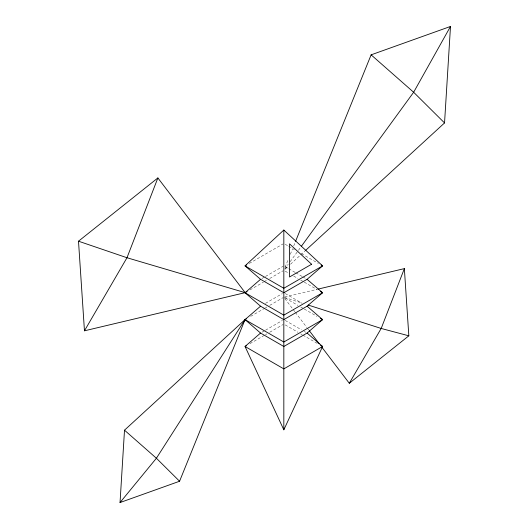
<?xml version="1.0" encoding="UTF-8"?>
<svg xmlns="http://www.w3.org/2000/svg" width="529" height="529" viewBox="0 0 529 529"><rect width="100%" height="100%" fill="white"/><g stroke="black" fill="none" stroke-linecap="round" stroke-linejoin="round"><path stroke-width="0.4" stroke-dasharray="2.65 1.98" d="M285.065 267.297L288.16 259.66M290.328 254.31L292.491 248.961M293.734 245.899L295.281 242.077M284.8 269.023L288.199 264.355M290.143 261.683L297.926 251.011M298.409 250.343L300.842 247.01M285.045 269.241L288.087 266.451M290.52 264.216L305.134 250.812M249.271 263.435L283.121 243.895M261.967 278.499L264.784 276.872M265.492 276.462L283.121 266.285M249.979 289.899L263.376 282.162M264.077 281.759L266.9 280.125M269.724 278.499L283.121 270.762M265.492 303.335L282.413 293.562M250.68 316.362L264.784 308.222M265.492 307.812L266.9 306.999M269.724 305.372L283.121 297.635M261.967 332.238L264.784 330.612M265.492 330.208L282.413 320.435M249.979 343.638L264.784 335.095M265.492 334.685L266.9 333.872M269.724 332.245L283.121 324.508M284.628 297.04L316.772 289.409M284.609 297.477L301.887 303.018M285.237 244.299L288.054 245.925M288.761 246.335L294.402 249.589M301.457 253.662L318.379 263.435M285.237 266.689L288.054 268.322M288.761 268.725L295.109 272.389M295.81 272.799L302.158 276.462M302.866 276.872L305.683 278.499M285.237 271.172L289.469 273.612M293.701 276.059L297.926 278.499M300.75 280.125L303.573 281.759M304.274 282.162L317.671 289.899M285.237 293.562L302.158 303.335M285.237 298.045L297.926 305.372M300.75 306.999L303.573 308.625M304.274 309.035L316.97 316.362M285.237 320.435L301.457 329.798M304.274 331.425L305.683 332.238M285.237 324.912L297.926 332.245M300.75 333.872L302.158 334.685M302.866 335.095L317.671 343.638M284.827 298.541L292.821 309.048M293.324 309.703L294.818 311.674M295.321 312.335L306.813 327.438M307.316 328.092L308.817 330.063"/><path stroke-width="0.79" d="M246.448 318.808L245.039 319.622L179.569 481.251L120.037 502.55L124.507 430.183L245.039 319.622L260.552 306.185L283.828 319.622L307.098 306.185L322.611 292.749L307.098 279.312L283.828 292.749L260.552 279.312L245.039 265.875L283.828 230.049L322.611 265.875L307.098 279.312M305.742 250.257L444.539 122.94L450.496 26.45L371.12 54.844L295.585 241.317M157.88 177.942L126.986 257.735L84.461 330.81L245.172 292.656L157.88 177.942L78.504 241.204L84.461 330.81M318.379 289.026L404.361 268.613L381.191 328.456L349.299 383.261L321.811 347.143M260.552 333.058L245.039 346.488L283.828 429.812L322.611 346.488L307.098 333.058L283.828 346.488L260.552 333.058L245.039 319.622L156.399 458.24L120.037 502.55M450.496 26.45L413.645 92.251L301.332 246.342M260.552 279.312L245.039 292.749L260.552 306.185M307.098 333.058L322.611 319.622L307.098 306.185M349.299 383.261L408.831 335.816L404.361 268.613M246.448 265.062L245.039 265.875L283.828 288.272L322.611 265.875L321.202 265.062M247.155 291.525L245.039 292.749L283.828 315.139L322.611 292.749L320.495 291.525M246.448 345.675L245.039 346.488L283.828 368.885L322.611 346.488L320.495 345.272M408.831 335.816L381.191 328.456L308.169 305.035M245.172 292.656L126.986 257.735L78.504 241.204M320.495 318.398L322.611 319.622L283.828 342.012L245.039 319.622M371.12 54.844L413.645 92.251L444.539 122.94M124.507 430.183L156.399 458.24L179.569 481.251M309.313 330.724L319.311 343.857M283.828 230.049L283.828 429.812M311.594 264.242L289.515 276.991L289.515 243.843L311.594 264.242"/></g></svg>
